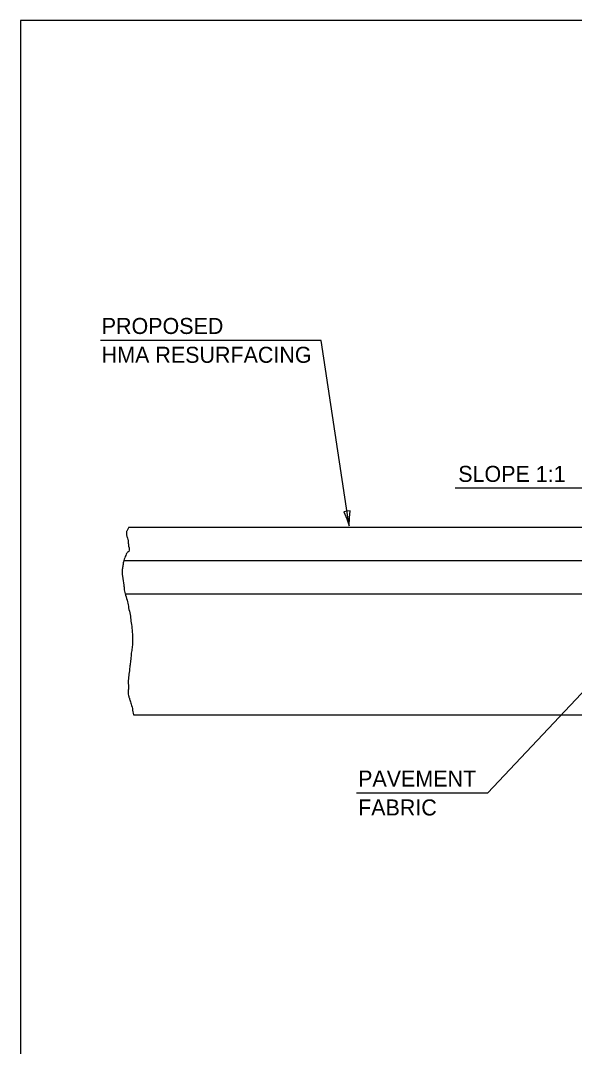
# Model space of a CAD drawing. Extents: x 2261463 to 2262093, y -3123646 to -3123246.
# Drawn here: x 2261463.1 to 2261568.3, y -3123440.9 to -3123245.9 of the extents above; entities that cross this region are included whole.
import ezdxf

# ---------------------------------------------------------------- set-up
doc = ezdxf.new("R2010")
doc.units = 0
for name, color, linetype in [('Default', 7, 'Continuous'), ('RD_Pr_Roadway_Items', 7, 'Continuous'), ('RD_Pr_Roadway_Notes', 7, 'Continuous')]:
    doc.layers.add(name, color=color, linetype=linetype)

msp = doc.modelspace()

# ---------------------------------------------------------------- linework, layer by layer
at = {"layer": 'Default'}
msp.add_lwpolyline([(2261463.1, -3123645.94), (2262093.1, -3123645.94), (2262093.1, -3123245.94), (2261463.1, -3123245.94)], close=True, dxfattribs=at)
at = {"layer": 'RD_Pr_Roadway_Items'}
for p, q in [((2261483.67, -3123342.2), (2261575.68, -3123342.2)), ((2261482.74, -3123348.53), (2261575.68, -3123348.53)), ((2261482.96, -3123354.85), (2261667.69, -3123354.85)), ((2261484.58, -3123377.86), (2261759.71, -3123377.86))]:
    msp.add_line(p, q, dxfattribs=at)
msp.add_spline([(2261483.67, -3123342.2), (2261483.44, -3123342.7), (2261483.29, -3123342.94), (2261483.25, -3123343.09), (2261483.25, -3123343.38), (2261483.25, -3123343.57), (2261483.29, -3123343.87), (2261483.34, -3123344.11), (2261483.49, -3123344.54), (2261483.54, -3123344.88), (2261483.58, -3123345.27), (2261483.68, -3123346), (2261483.73, -3123346.19), (2261483.73, -3123346.3), (2261483.67, -3123346.81), (2261483.54, -3123346.92), (2261483.34, -3123347.07), (2261483.2, -3123347.36), (2261483, -3123347.8), (2261482.8, -3123348.28), (2261482.66, -3123348.81), (2261482.56, -3123349.5), (2261482.42, -3123350.28), (2261482.47, -3123351.54), (2261482.71, -3123353.24), (2261482.8, -3123353.96), (2261482.8, -3123354.11), (2261482.9, -3123354.6), (2261483.05, -3123355.13), (2261483.44, -3123356.39), (2261483.63, -3123357.51), (2261483.92, -3123358.82), (2261484.07, -3123360.08), (2261484.26, -3123361.39), (2261484.36, -3123362.95), (2261484.36, -3123364.4), (2261484.26, -3123365.42), (2261484.12, -3123366.4), (2261484.02, -3123367.61), (2261483.87, -3123368.58), (2261483.78, -3123369.5), (2261483.63, -3123370.72), (2261483.58, -3123371.93), (2261483.63, -3123372.52), (2261483.58, -3123373.19), (2261483.58, -3123373.97), (2261483.67, -3123374.41), (2261483.73, -3123374.6), (2261483.92, -3123375.19), (2261484.07, -3123375.62), (2261484.21, -3123376.11), (2261484.46, -3123377.27), (2261484.56, -3123377.86)], degree=3, dxfattribs=at)
at = {"layer": 'RD_Pr_Roadway_Notes'}
for p, q in [((2261520.21, -3123306.76), (2261478.3, -3123306.76)), ((2261525.53, -3123341.96), (2261520.21, -3123306.76)), ((2261545.66, -3123334.73), (2261570.81, -3123334.73)), ((2261551.89, -3123392.7), (2261593.76, -3123348.09)), ((2261526.94, -3123392.7), (2261551.89, -3123392.7))]:
    msp.add_line(p, q, dxfattribs=at)
msp.add_lwpolyline([(2261525.7, -3123339.1), (2261525.12, -3123339.19), (2261524.54, -3123339.27), (2261525.09, -3123340.61), (2261525.53, -3123341.96), (2261525.58, -3123340.44)], close=True, dxfattribs=at)

# ---------------------------------------------------------------- texts
for s, p in [('PROPOSED', (2261478.53, -3123305.5)), ('HMA RESURFACING', (2261478.53, -3123310.98)), ('SLOPE 1:1', (2261546.25, -3123333.61)), ('PAVEMENT', (2261527.23, -3123391.5)), ('FABRIC', (2261527.23, -3123396.99))]:
    msp.add_text(s, height=3.048, dxfattribs=at).set_placement(p)

doc.saveas('drawing.dxf')
